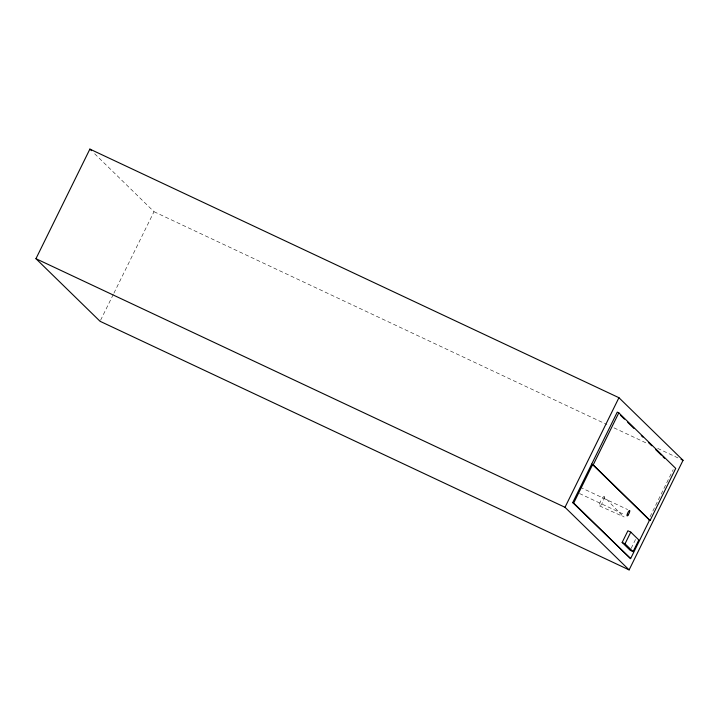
<?xml version="1.0" encoding="UTF-8"?>
<svg xmlns="http://www.w3.org/2000/svg" width="719" height="719" viewBox="0 0 719 719"><rect width="100%" height="100%" fill="white"/><g stroke="black" fill="none" stroke-linecap="round" stroke-linejoin="round"><path stroke-width="0.54" stroke-dasharray="3.6 2.7" d="M100.561 320.288L113.431 294.152M113.926 293.145L154.001 211.701L93.883 153.012M631.156 548.354L635.947 538.621M650.057 516.709L673.191 469.678M599.601 505.933L624.137 516.97M154.001 211.701L606.89 424.516M613.999 427.85L647.513 443.596M657.66 448.368L677.972 457.913M580.089 487.203L627.669 509.564M579.478 493.504L625.036 514.912M604.149 496.685A5.168 1.177 -64.8 0 1 601.506 504.37A5.168 1.177 -64.8 0 1 599.97 502.869A5.168 1.177 -64.8 0 1 604.149 496.685L623.175 516.521"/><path stroke-width="1.08" d="M35.95 258.696L89.884 149.103L618.933 397.706L683.05 460.304L629.116 569.897L100.067 321.294L35.95 258.696L564.999 507.299L629.116 569.897M564.999 507.299L618.933 397.706M630.608 558.627L573.69 503.057L592.618 464.591L649.536 520.161L630.608 558.627L572.728 502.608L617.261 412.113L618.816 412.841L675.734 468.411L650.129 520.448L648.574 519.711M650.129 520.448L593.211 464.878L618.816 412.841M622.151 542.45L627.903 530.775L630.779 532.123L638.823 539.969L633.071 551.653L630.195 550.296L622.151 542.45L625.027 543.798L633.071 551.653M625.027 543.798L630.779 532.123M681.019 459.351L683.05 460.304M591.656 464.141L593.211 464.878M572.728 502.608L573.69 503.057M620.47 415.24L624.478 419.15M627.678 422.287L634.095 428.542M641.312 435.588L642.912 437.152M648.529 442.634L651.729 445.762M655.737 449.681L661.354 455.154M662.954 456.718L664.563 458.291M89.884 149.103L91.484 150.666M628.163 514.966A2.993 0.683 -64.8 0 0 629.7 510.517A2.993 0.683 -64.8 0 0 627.274 514.094A2.993 0.683 -64.8 0 0 628.163 514.966"/></g></svg>
